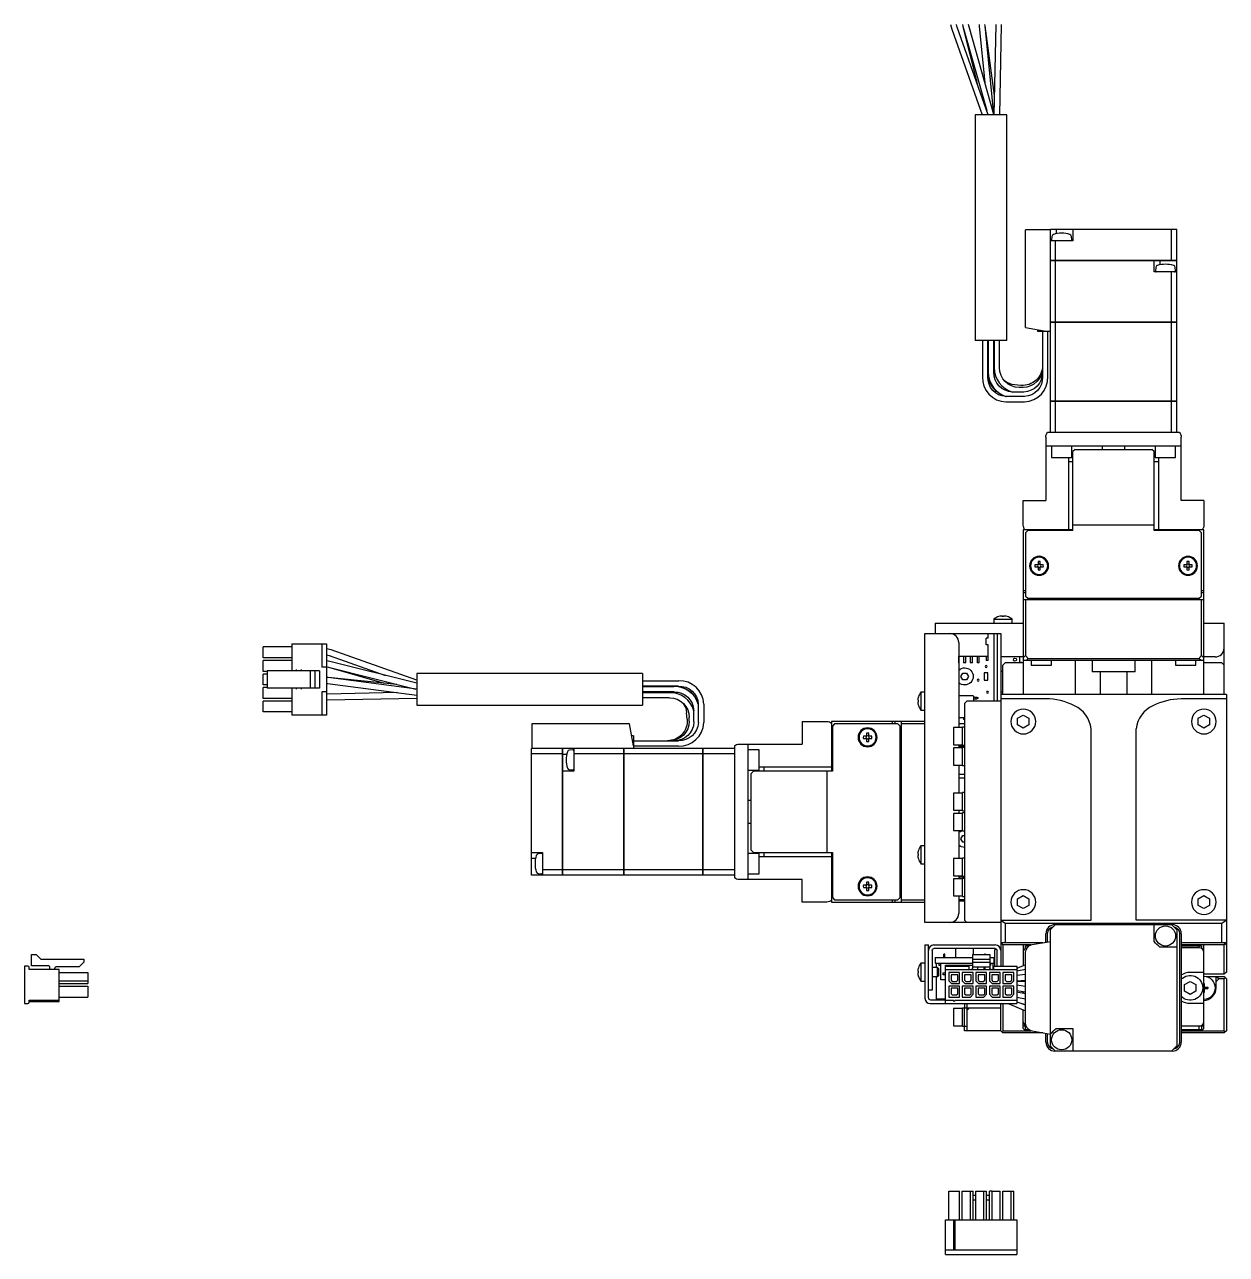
# Model space of a CAD drawing. Extents: x 0 to 1121, y -8 to 892.
# Drawn here: x 273.4 to 539.7, y 283.4 to 555.8 of the extents above; entities that cross this region are included whole.
import ezdxf

# ---------------------------------------------------------------- set-up
doc = ezdxf.new("R2010")
doc.units = 0
doc.header["$LTSCALE"] = 0.5
doc.layers.add('MSM_CONTINUOUS', color=7, linetype='CONTINUOUS')

msp = doc.modelspace()

# ---------------------------------------------------------------- linework, layer by layer
at = {"layer": 'MSM_CONTINUOUS'}
for p, q in [((478.55, 555.85), (478.81, 554.82)), ((480.03, 555.25), (479.87, 555.85)), ((480.03, 555.24), (479.87, 555.85)), ((481.21, 555.85), (481.35, 555.09)), ((481.22, 555.85), (481.4, 555)), ((482.65, 555.35), (482.54, 555.85)), ((484.89, 555.85), (484.92, 555.44)), ((486.21, 555.57), (486.19, 555.85)), ((488.58, 555.85), (488.58, 555.77)), ((488.58, 555.85), (488.58, 555.7)), ((489.88, 555.74), (489.88, 555.85)), ((478.81, 554.82), (485.54, 535.85)), ((486.92, 535.85), (480.03, 555.25)), ((481.35, 555.09), (484.46, 542.78)), ((481.4, 555), (486.59, 536.79)), ((488.18, 535.93), (482.65, 555.35)), ((484.92, 555.44), (486.16, 543.03)), ((488.17, 535.97), (486.21, 555.57)), ((488.27, 540.15), (486.22, 555.61)), ((488.58, 555.77), (488.18, 535.85)), ((489.48, 535.85), (489.88, 555.74)), ((491.03, 535.85), (484.03, 535.85)), ((484.03, 535.85), (484.03, 485.85)), ((491.03, 485.85), (491.03, 535.85)), ((495.18, 488.71), (495.18, 510.35)), ((500.68, 510.35), (495.18, 510.35)), ((500.68, 472.45), (500.68, 510.45)), ((528.68, 510.45), (500.68, 510.45)), ((501.93, 510.45), (501.93, 509.51)), ((505.68, 510.45), (505.68, 507.95)), ((527.53, 503.56), (527.53, 510.45)), ((528.68, 503.56), (528.68, 510.45)), ((505.68, 507.95), (500.68, 507.95)), ((501.02, 508.92), (500.95, 508.16)), ((501.84, 503.56), (501.84, 507.95)), ((505.41, 508.16), (505.34, 508.92)), ((500.68, 503.56), (528.68, 503.56)), ((528.68, 503.55), (500.68, 503.55)), ((500.69, 503.55), (500.69, 503.56)), ((501.84, 503.55), (501.84, 503.56)), ((501.84, 489.95), (501.84, 503.55)), ((523.68, 501.05), (523.68, 503.55)), ((524.02, 502.03), (523.95, 501.27)), ((524.93, 503.55), (524.93, 502.62)), ((527.52, 503.55), (527.52, 503.56)), ((528.41, 501.27), (528.34, 502.03)), ((528.67, 503.55), (528.67, 503.56)), ((528.68, 489.95), (528.68, 503.55)), ((528.68, 501.05), (523.68, 501.05)), ((527.53, 489.95), (527.53, 501.05)), ((495.18, 488.71), (500.08, 487.85)), ((497.88, 487.85), (497.88, 488.24)), ((500.68, 487.85), (497.88, 487.85)), ((498.93, 487.85), (498.93, 477.85)), ((500.13, 477.85), (500.13, 487.85)), ((500.68, 489.95), (528.68, 489.95)), ((528.68, 489.94), (500.68, 489.94)), ((500.69, 489.95), (500.69, 489.94)), ((501.84, 489.95), (501.84, 489.94)), ((501.84, 472.45), (501.84, 489.94)), ((527.52, 489.95), (527.52, 489.94)), ((527.53, 472.45), (527.53, 489.94)), ((528.67, 489.95), (528.67, 489.94)), ((528.68, 472.45), (528.68, 489.94)), ((491.03, 485.85), (484.03, 485.85)), ((485.63, 485.85), (485.63, 477.85)), ((486.83, 477.85), (486.83, 485.85)), ((486.93, 485.85), (486.93, 478.85)), ((488.13, 478.85), (488.13, 485.85)), ((488.23, 485.85), (488.23, 478.85)), ((489.43, 479.85), (489.43, 485.85)), ((498.93, 480.33), (498.93, 480.09)), ((488.28, 478.14), (488.13, 479.35)), ((488.23, 478.85), (488.29, 478.14)), ((488.29, 478.11), (488.28, 478.14)), ((488.29, 478.14), (488.29, 478.11)), ((494.77, 474.45), (492.29, 474.45)), ((494.16, 475.92), (492.78, 476.04)), ((494.62, 475.45), (493.74, 475.45)), ((494.93, 473.45), (490.83, 473.45)), ((490.83, 472.25), (494.93, 472.25)), ((490.84, 473.46), (490.87, 473.45)), ((500.68, 472.45), (528.68, 472.45)), ((500.68, 465.45), (500.68, 472.44)), ((528.68, 472.44), (500.68, 472.44)), ((500.69, 472.45), (500.69, 472.44)), ((501.84, 472.45), (501.84, 472.44)), ((501.84, 465.45), (501.84, 472.44)), ((527.52, 472.45), (527.52, 472.44)), ((527.53, 465.45), (527.53, 472.44)), ((528.67, 472.45), (528.67, 472.44)), ((528.68, 465.45), (528.68, 472.44)), ((499.68, 464.45), (499.68, 450.45)), ((529.3, 465.45), (500.06, 465.45)), ((529.68, 450.45), (529.68, 464.45)), ((529.68, 462.45), (499.68, 462.45)), ((500.93, 462.45), (500.93, 459.95)), ((505.43, 459.95), (505.43, 462.45)), ((506.18, 461.75), (505.68, 461.25)), ((505.68, 443.75), (505.68, 461.25)), ((506.18, 461.75), (523.18, 461.75)), ((512.18, 462.45), (512.18, 461.75)), ((517.18, 461.75), (517.18, 462.45)), ((523.68, 461.25), (523.18, 461.75)), ((523.68, 443.75), (523.68, 461.25)), ((523.93, 462.45), (523.93, 459.95)), ((528.43, 459.95), (528.43, 462.45)), ((500.93, 459.95), (505.43, 459.95)), ((504.68, 459.95), (504.68, 443.75)), ((505.68, 458.95), (504.68, 458.95)), ((524.68, 458.95), (523.68, 458.95)), ((523.93, 459.95), (528.43, 459.95)), ((524.68, 443.75), (524.68, 459.95)), ((494.68, 450.45), (499.68, 450.45)), ((494.68, 444.95), (494.68, 450.45)), ((534.68, 450.45), (529.68, 450.45)), ((534.68, 450.45), (534.68, 444.95)), ((523.68, 444.95), (505.68, 444.95)), ((505.68, 443.95), (494.68, 443.95)), ((494.68, 443.95), (494.68, 407.45)), ((495.68, 443.75), (495.18, 443.25)), ((495.18, 443.25), (495.18, 429.25)), ((505.68, 443.75), (495.68, 443.75)), ((534.68, 443.95), (523.68, 443.95)), ((533.68, 443.75), (523.68, 443.75)), ((534.18, 443.25), (533.68, 443.75)), ((534.18, 429.25), (534.18, 443.25)), ((534.68, 407.45), (534.68, 443.95)), ((497.94, 436.19), (497.26, 436.19)), ((497.94, 436.87), (497.94, 436.19)), ((498.42, 436.19), (498.42, 436.87)), ((499.1, 436.19), (498.42, 436.19)), ((530.94, 436.19), (530.26, 436.19)), ((530.94, 436.87), (530.94, 436.19)), ((531.42, 436.19), (531.42, 436.87)), ((532.1, 436.19), (531.42, 436.19)), ((497.26, 435.71), (497.94, 435.71)), ((497.94, 435.71), (497.94, 435.03)), ((498.42, 435.03), (498.42, 435.71)), ((498.42, 435.71), (499.1, 435.71)), ((530.26, 435.71), (530.94, 435.71)), ((530.94, 435.71), (530.94, 435.03)), ((531.42, 435.03), (531.42, 435.71)), ((531.42, 435.71), (532.1, 435.71)), ((494.68, 430.45), (495.18, 430.45)), ((495.18, 429.95), (494.68, 429.95)), ((494.68, 428.45), (534.68, 428.45)), ((495.18, 429.25), (495.68, 428.75)), ((495.18, 428.45), (495.18, 416.06)), ((495.68, 428.75), (533.68, 428.75)), ((504.68, 428.75), (504.68, 428.45)), ((506.43, 428.45), (506.43, 428.75)), ((509.68, 428.75), (509.68, 428.65)), ((509.68, 428.65), (519.68, 428.65)), ((509.68, 428.65), (509.88, 428.45)), ((519.48, 428.45), (519.68, 428.65)), ((519.68, 428.65), (519.68, 428.75)), ((522.93, 428.75), (522.93, 428.45)), ((524.68, 428.45), (524.68, 428.75)), ((533.68, 428.75), (534.18, 429.25)), ((534.18, 430.45), (534.68, 430.45)), ((534.68, 429.95), (534.18, 429.95)), ((534.18, 416.06), (534.18, 428.45)), ((475.18, 423.25), (475.18, 420.95)), ((475.18, 423.25), (494.68, 423.25)), ((488.18, 424.15), (492.18, 424.15)), ((488.18, 424.15), (488.18, 423.25)), ((489.29, 424.72), (489.29, 424.72)), ((490, 424.72), (490, 424.84)), ((490.36, 424.72), (490, 424.72)), ((490.36, 424.84), (490.36, 424.72)), ((491.07, 424.72), (491.07, 424.72)), ((492.18, 423.25), (492.18, 424.15)), ((534.68, 423.25), (539.18, 423.25)), ((539.18, 407.45), (539.18, 423.25)), ((472.88, 356.95), (472.88, 420.95)), ((472.88, 420.95), (489.68, 420.95)), ((486.93, 419.95), (486.43, 419.95)), ((486.43, 418.45), (486.43, 419.95)), ((486.93, 419.95), (486.93, 420.95)), ((488.18, 420.95), (488.18, 405.95)), ((488.88, 420.95), (488.88, 405.95)), ((489.68, 420.95), (489.68, 347.26)), ((326.28, 415.57), (326.28, 417.97)), ((332.63, 417.97), (326.28, 417.97)), ((332.63, 418.7), (332.63, 412.7)), ((332.63, 418.7), (340.28, 418.7)), ((339.26, 418.7), (339.26, 413.5)), ((340.28, 418.7), (340.28, 402.85)), ((341.31, 417.32), (340.28, 417.58)), ((341.32, 417.32), (340.28, 417.58)), ((360.28, 410.59), (341.31, 417.32)), ((480.38, 418.95), (480.38, 400.1)), ((486.93, 418.45), (486.43, 418.45)), ((486.93, 414.95), (486.93, 418.45)), ((332.63, 415.57), (326.28, 415.57)), ((326.28, 412.57), (326.28, 414.97)), ((332.63, 414.97), (326.28, 414.97)), ((340.28, 416.26), (340.88, 416.09)), ((341.04, 414.78), (340.28, 414.91)), ((340.88, 416.1), (353.35, 411.67)), ((360.28, 409.92), (341.04, 414.78)), ((480.38, 415.95), (486.93, 415.95)), ((480.43, 414.45), (480.38, 414.45)), ((480.43, 414.45), (480.43, 415.95)), ((481.43, 415.95), (481.43, 414.45)), ((481.93, 414.45), (481.43, 414.45)), ((481.93, 414.45), (481.93, 415.95)), ((482.93, 415.95), (482.93, 414.45)), ((483.43, 414.45), (482.93, 414.45)), ((483.43, 414.45), (483.43, 415.95)), ((484.43, 415.95), (484.43, 414.45)), ((484.93, 414.45), (484.43, 414.45)), ((484.93, 414.45), (484.93, 415.95)), ((486.43, 415.95), (486.43, 414.95)), ((486.93, 414.95), (486.43, 414.95)), ((494.68, 415.75), (489.68, 415.75)), ((490.68, 414.45), (490.18, 413.95)), ((494.68, 414.45), (490.68, 414.45)), ((493.83, 415.75), (493.83, 414.45)), ((494.68, 415.56), (495.18, 416.06)), ((534.68, 414.95), (494.68, 414.95)), ((495.18, 416.06), (495.79, 415.45)), ((495.79, 415.45), (495.29, 414.95)), ((495.79, 415.45), (533.57, 415.45)), ((496.43, 414.95), (496.43, 413.95)), ((500.93, 413.95), (500.93, 414.95)), ((506.2, 414.95), (506.2, 407.45)), ((509.93, 414.95), (509.93, 412.45)), ((519.43, 412.45), (519.43, 414.95)), ((523.17, 407.45), (523.17, 414.95)), ((528.43, 414.95), (528.43, 413.95)), ((532.93, 413.95), (532.93, 414.95)), ((533.57, 415.45), (534.18, 416.06)), ((534.07, 414.95), (533.57, 415.45)), ((534.18, 416.06), (534.68, 415.56)), ((537.18, 415.75), (534.68, 415.75)), ((538.68, 414.45), (534.68, 414.45)), ((539.18, 413.95), (538.68, 414.45)), ((327.17, 412.57), (326.28, 412.57)), ((326.28, 409.57), (326.28, 411.97)), ((327.17, 411.97), (326.28, 411.97)), ((327.17, 412.7), (327.17, 408.84)), ((338.73, 412.7), (327.17, 412.7)), ((333.58, 412.95), (333.58, 412.7)), ((334.73, 412.7), (334.73, 412.95)), ((336.71, 412.7), (336.71, 408.84)), ((337.73, 412.7), (337.73, 408.84)), ((338.73, 412.7), (338.73, 408.84)), ((340.28, 413.5), (339.26, 413.5)), ((340.28, 413.6), (340.72, 413.52)), ((340.28, 413.59), (340.77, 413.48)), ((340.72, 413.52), (360.06, 408.63)), ((340.77, 413.48), (353.1, 409.97)), ((360.28, 412.1), (360.28, 405.1)), ((410.28, 412.1), (360.28, 412.1)), ((410.28, 412.1), (410.28, 405.1)), ((480.81, 411.45), (481.25, 412.2)), ((481.25, 410.7), (480.81, 411.45)), ((481.25, 412.2), (482.11, 412.2)), ((482.11, 412.2), (482.55, 411.45)), ((482.55, 411.45), (482.11, 410.7)), ((486.84, 412.22), (486.04, 412.22)), ((486.04, 412.22), (486.04, 410.62)), ((486.84, 410.62), (486.84, 412.22)), ((490.18, 412.5), (489.68, 412.5)), ((489.69, 412.06), (489.68, 412.06)), ((489.69, 411.76), (489.68, 411.76)), ((489.69, 412.5), (489.69, 411.76)), ((490.18, 407.45), (490.18, 413.95)), ((496.43, 413.95), (500.93, 413.95)), ((519.43, 412.45), (509.93, 412.45)), ((511.68, 412.45), (511.68, 407.45)), ((517.68, 407.45), (517.68, 412.45)), ((528.43, 413.95), (532.93, 413.95)), ((327.17, 409.57), (326.28, 409.57)), ((327.17, 408.97), (326.28, 408.97)), ((326.28, 406.57), (326.28, 408.97)), ((338.73, 408.84), (327.17, 408.84)), ((332.63, 408.84), (332.63, 402.85)), ((333.58, 408.84), (333.58, 408.59)), ((334.73, 408.59), (334.73, 408.84)), ((340.69, 411.21), (340.28, 411.24)), ((340.69, 411.2), (340.28, 411.24)), ((340.28, 409.94), (340.52, 409.91)), ((340.52, 409.91), (360.28, 407.29)), ((355.86, 409.69), (340.69, 411.21)), ((360.28, 408.6), (340.69, 411.2)), ((410.28, 410.5), (418.28, 410.5)), ((418.28, 409.3), (410.28, 409.3)), ((410.28, 409.2), (417.28, 409.2)), ((482.11, 410.7), (481.25, 410.7)), ((486.04, 410.62), (486.84, 410.62)), ((332.63, 406.57), (326.28, 406.57)), ((326.28, 403.57), (326.28, 405.97)), ((332.63, 405.97), (326.28, 405.97)), ((340.28, 408.04), (339.26, 408.04)), ((339.26, 408.04), (339.26, 402.85)), ((340.43, 407.55), (340.28, 407.55)), ((340.28, 406.25), (340.39, 406.25)), ((340.28, 406.25), (340.46, 406.25)), ((340.39, 406.25), (360.28, 406.65)), ((355.98, 407.86), (340.43, 407.55)), ((417.28, 408), (410.28, 408)), ((410.28, 407.9), (417.28, 407.9)), ((416.28, 406.7), (410.28, 406.7)), ((417.99, 407.85), (416.78, 408)), ((417.28, 407.9), (417.99, 407.84)), ((418.02, 407.84), (417.99, 407.85)), ((417.99, 407.84), (418.02, 407.84)), ((471.29, 406.15), (471.42, 406.15)), ((471.42, 406.9), (471.42, 406.88)), ((471.42, 406.15), (471.42, 405.75)), ((471.98, 407.95), (471.98, 403.95)), ((472.88, 407.95), (471.98, 407.95)), ((480.38, 407.2), (483.53, 407.2)), ((482.18, 405.95), (481.68, 405.45)), ((489.68, 405.95), (482.18, 405.95)), ((483.63, 407.1), (483.63, 405.95)), ((483.63, 406.87), (484.36, 406.87)), ((484.36, 406.44), (483.63, 406.44)), ((484.07, 406.87), (484.07, 406.44)), ((484.36, 406.87), (484.43, 406.76)), ((484.43, 406.56), (484.36, 406.44)), ((484.43, 406.76), (484.68, 406.76)), ((484.68, 406.56), (484.43, 406.56)), ((484.68, 406.56), (484.68, 406.76)), ((490.18, 407.95), (489.68, 407.95)), ((539.68, 407.45), (489.68, 407.45)), ((499.68, 406.45), (489.68, 406.45)), ((539.68, 406.45), (529.68, 406.45)), ((539.68, 407.45), (539.68, 345.95)), ((332.63, 403.57), (326.28, 403.57)), ((360.28, 405.1), (410.28, 405.1)), ((420.21, 401.96), (420.08, 403.35)), ((421.68, 401.36), (421.68, 403.84)), ((422.67, 405.29), (422.68, 405.26)), ((422.68, 401.2), (422.68, 405.3)), ((423.88, 405.3), (423.88, 401.2)), ((471.42, 405.75), (471.29, 405.75)), ((471.42, 405.02), (471.42, 405)), ((471.98, 403.95), (472.88, 403.95)), ((481.68, 405.45), (481.68, 357.45)), ((340.28, 402.85), (332.63, 402.85)), ((385.78, 400.95), (385.78, 395.45)), ((407.42, 400.95), (385.78, 400.95)), ((408.28, 396.05), (407.42, 400.95)), ((420.68, 401.51), (420.68, 402.39)), ((445.68, 401.45), (451.18, 401.45)), ((445.68, 401.45), (445.68, 396.45)), ((452.18, 401.45), (452.18, 390.45)), ((472.88, 401.45), (452.18, 401.45)), ((452.88, 400.95), (452.38, 400.45)), ((466.88, 400.95), (452.88, 400.95)), ((465.68, 400.95), (465.68, 401.45)), ((466.18, 401.45), (466.18, 400.95)), ((467.38, 400.45), (466.88, 400.95)), ((467.68, 361.45), (467.68, 401.45)), ((472.88, 400.95), (467.68, 400.95)), ((481.68, 402.3), (480.38, 402.3)), ((481.68, 400.95), (480.38, 400.95)), ((493.43, 402.17), (494.68, 402.89)), ((493.43, 400.73), (493.43, 402.17)), ((494.68, 400), (493.43, 400.73)), ((494.68, 402.89), (495.93, 402.17)), ((495.93, 400.73), (494.68, 400)), ((495.93, 402.17), (495.93, 400.73)), ((533.43, 402.17), (534.68, 402.89)), ((533.43, 400.73), (533.43, 402.17)), ((534.68, 400), (533.43, 400.73)), ((534.68, 402.89), (535.93, 402.17)), ((535.93, 400.73), (534.68, 400)), ((535.93, 402.17), (535.93, 400.73)), ((408.28, 398.25), (407.89, 398.25)), ((408.28, 398.25), (408.28, 395.45)), ((452.38, 400.45), (452.38, 390.45)), ((459.94, 398.19), (459.26, 398.19)), ((459.94, 398.87), (459.94, 398.19)), ((460.42, 398.19), (460.42, 398.87)), ((461.1, 398.19), (460.42, 398.19)), ((467.38, 362.45), (467.38, 400.45)), ((479.18, 400.1), (479.18, 396.3)), ((481.18, 400.1), (479.18, 400.1)), ((481.18, 396.2), (481.18, 400.2)), ((481.68, 400.2), (481.18, 400.2)), ((509.68, 357.45), (509.68, 399.84)), ((519.68, 357.45), (519.68, 399.84)), ((423.68, 395.45), (385.68, 395.45)), ((385.68, 367.45), (385.68, 395.45)), ((392.57, 367.45), (392.57, 395.45)), ((392.58, 395.44), (392.57, 395.44)), ((392.58, 395.45), (392.58, 367.45)), ((394.86, 395.18), (394.1, 395.11)), ((395.08, 395.45), (395.08, 390.45)), ((406.18, 367.45), (406.18, 395.45)), ((406.18, 395.44), (406.19, 395.44)), ((406.19, 395.45), (406.19, 367.45)), ((408.28, 397.2), (418.28, 397.2)), ((418.28, 396), (408.28, 396)), ((415.8, 397.2), (416.04, 397.2)), ((423.68, 367.45), (423.68, 395.45)), ((423.68, 395.44), (423.69, 395.44)), ((430.68, 395.45), (423.69, 395.45)), ((423.69, 395.45), (423.69, 367.45)), ((430.68, 396.07), (430.68, 366.83)), ((431.68, 396.45), (445.68, 396.45)), ((433.68, 396.45), (433.68, 366.45)), ((436.18, 395.2), (433.68, 395.2)), ((436.18, 390.7), (436.18, 395.2)), ((459.26, 397.71), (459.94, 397.71)), ((459.94, 397.71), (459.94, 397.03)), ((460.42, 397.71), (461.1, 397.71)), ((460.42, 397.03), (460.42, 397.71)), ((479.18, 396.3), (481.18, 396.3)), ((479.18, 395.6), (479.18, 391.8)), ((481.18, 395.6), (479.18, 395.6)), ((480.38, 396.3), (480.38, 395.6)), ((481.68, 395.95), (480.38, 395.95)), ((481.18, 396.2), (481.68, 396.2)), ((481.18, 391.7), (481.18, 395.7)), ((481.68, 395.7), (481.18, 395.7)), ((392.57, 394.29), (385.68, 394.29)), ((392.58, 394.3), (392.57, 394.3)), ((392.58, 394.2), (393.51, 394.2)), ((406.18, 394.29), (395.08, 394.29)), ((406.18, 394.3), (406.19, 394.3)), ((423.68, 394.29), (406.19, 394.29)), ((423.68, 394.3), (423.69, 394.3)), ((430.68, 394.29), (423.69, 394.29)), ((395.08, 390.45), (392.58, 390.45)), ((394.1, 390.78), (394.86, 390.72)), ((433.68, 390.7), (436.18, 390.7)), ((434.88, 390.45), (434.38, 389.95)), ((434.38, 372.95), (434.38, 389.95)), ((452.38, 390.45), (434.88, 390.45)), ((436.18, 391.45), (452.38, 391.45)), ((437.18, 391.45), (437.18, 390.45)), ((451.18, 390.45), (451.18, 372.45)), ((467.68, 391.45), (467.38, 391.45)), ((467.38, 389.7), (467.68, 389.7)), ((479.18, 391.8), (481.18, 391.8)), ((480.38, 391.8), (480.38, 385.6)), ((480.38, 389.82), (481.68, 389.82)), ((481.18, 391.7), (481.68, 391.7)), ((481.68, 388.89), (480.38, 388.89)), ((467.48, 386.45), (467.38, 386.45)), ((467.48, 376.45), (467.48, 386.45)), ((467.68, 386.25), (467.48, 386.45)), ((479.18, 385.6), (479.18, 381.8)), ((481.18, 385.6), (479.18, 385.6)), ((480.38, 385.69), (481.18, 385.69)), ((481.18, 381.7), (481.18, 385.7)), ((481.68, 385.7), (481.18, 385.7)), ((434.38, 383.95), (433.68, 383.95)), ((479.18, 381.8), (481.18, 381.8)), ((480.38, 381.8), (480.38, 381.1)), ((481.18, 381.7), (481.68, 381.7)), ((433.68, 378.95), (434.38, 378.95)), ((479.18, 381.1), (479.18, 377.3)), ((481.18, 381.1), (479.18, 381.1)), ((481.18, 377.2), (481.18, 381.2)), ((481.68, 381.2), (481.18, 381.2)), ((467.38, 376.45), (467.48, 376.45)), ((467.48, 376.45), (467.68, 376.65)), ((479.18, 377.3), (481.18, 377.3)), ((480.38, 377.3), (480.38, 371.1)), ((480.81, 375.45), (481.25, 376.2)), ((481.18, 377.2), (481.68, 377.2)), ((481.25, 376.2), (481.68, 376.2)), ((471.98, 373.95), (471.98, 369.95)), ((472.88, 373.95), (471.98, 373.95)), ((481.25, 374.7), (480.81, 375.45)), ((481.68, 374.7), (481.25, 374.7)), ((385.68, 372.45), (388.18, 372.45)), ((385.68, 371.2), (386.62, 371.2)), ((387.97, 372.18), (387.21, 372.11)), ((388.18, 372.45), (388.18, 367.45)), ((436.18, 372.2), (433.68, 372.2)), ((434.38, 372.95), (434.88, 372.45)), ((434.88, 372.45), (452.38, 372.45)), ((436.18, 367.7), (436.18, 372.2)), ((452.38, 371.45), (436.18, 371.45)), ((437.18, 372.45), (437.18, 371.45)), ((452.18, 372.45), (452.18, 361.45)), ((452.38, 372.45), (452.38, 362.45)), ((467.68, 373.2), (467.38, 373.2)), ((467.38, 371.45), (467.68, 371.45)), ((471.29, 372.15), (471.42, 372.15)), ((471.42, 371.75), (471.29, 371.75)), ((471.42, 372.9), (471.42, 372.88)), ((471.42, 372.15), (471.42, 371.75)), ((471.42, 371.02), (471.42, 371)), ((479.18, 371.1), (479.18, 367.3)), ((481.18, 371.1), (479.18, 371.1)), ((481.18, 371.11), (480.38, 371.11)), ((481.18, 367.2), (481.18, 371.2)), ((481.68, 371.2), (481.18, 371.2)), ((392.57, 368.6), (388.18, 368.6)), ((392.58, 368.61), (392.57, 368.61)), ((406.18, 368.6), (392.58, 368.6)), ((406.18, 368.61), (406.19, 368.61)), ((423.68, 368.6), (406.19, 368.6)), ((423.68, 368.61), (423.69, 368.61)), ((430.68, 368.6), (423.69, 368.6)), ((471.98, 369.95), (472.88, 369.95)), ((392.57, 367.45), (385.68, 367.45)), ((387.21, 367.78), (387.97, 367.72)), ((392.58, 367.46), (392.57, 367.46)), ((406.18, 367.45), (392.58, 367.45)), ((406.18, 367.46), (406.19, 367.46)), ((423.68, 367.45), (406.19, 367.45)), ((423.68, 367.46), (423.69, 367.46)), ((430.68, 367.45), (423.69, 367.45)), ((445.68, 366.45), (431.68, 366.45)), ((433.68, 367.7), (436.18, 367.7)), ((445.68, 361.45), (445.68, 366.45)), ((459.94, 365.19), (459.26, 365.19)), ((459.94, 365.87), (459.94, 365.19)), ((460.42, 365.19), (460.42, 365.87)), ((461.1, 365.19), (460.42, 365.19)), ((479.18, 367.3), (481.18, 367.3)), ((479.18, 366.6), (479.18, 362.8)), ((481.18, 366.6), (479.18, 366.6)), ((480.38, 367.3), (480.38, 366.6)), ((481.68, 366.95), (480.38, 366.95)), ((481.18, 367.2), (481.68, 367.2)), ((481.18, 362.7), (481.18, 366.7)), ((481.68, 366.7), (481.18, 366.7)), ((452.38, 362.45), (452.88, 361.95)), ((459.26, 364.71), (459.94, 364.71)), ((459.94, 364.71), (459.94, 364.03)), ((460.42, 364.03), (460.42, 364.71)), ((460.42, 364.71), (461.1, 364.71)), ((466.88, 361.95), (467.38, 362.45)), ((479.18, 362.8), (481.18, 362.8)), ((480.38, 362.8), (480.38, 358.95)), ((481.18, 362.7), (481.68, 362.7)), ((493.43, 362.17), (494.68, 362.89)), ((494.68, 362.89), (495.93, 362.17)), ((533.43, 362.17), (534.68, 362.89)), ((534.68, 362.89), (535.93, 362.17)), ((451.18, 361.45), (445.68, 361.45)), ((452.18, 361.45), (472.88, 361.45)), ((452.88, 361.95), (466.88, 361.95)), ((465.68, 361.45), (465.68, 361.95)), ((466.18, 361.95), (466.18, 361.45)), ((467.68, 361.95), (472.88, 361.95)), ((481.68, 361.95), (480.38, 361.95)), ((481.68, 361.65), (480.38, 361.65)), ((493.43, 360.73), (493.43, 362.17)), ((494.68, 360), (493.43, 360.73)), ((495.93, 360.73), (494.68, 360)), ((495.93, 362.17), (495.93, 360.73)), ((533.43, 360.73), (533.43, 362.17)), ((534.68, 360), (533.43, 360.73)), ((535.93, 360.73), (534.68, 360)), ((535.93, 362.17), (535.93, 360.73)), ((489.68, 356.95), (472.88, 356.95)), ((481.68, 357.45), (482.18, 356.95)), ((489.68, 357.45), (509.68, 357.45)), ((489.72, 357.45), (490.68, 356.81)), ((539.68, 357.45), (519.68, 357.45)), ((538.68, 356.81), (539.64, 357.45)), ((490.68, 356.81), (490.68, 352.45)), ((490.68, 356.81), (538.68, 356.81)), ((499.68, 352.57), (499.68, 354.45)), ((500.06, 352.64), (500.06, 354.45)), ((500.68, 329.6), (500.68, 355.29)), ((501.68, 356.45), (527.68, 356.45)), ((523.68, 352.7), (523.68, 356.45)), ((528.68, 355.29), (528.68, 329.6)), ((529.3, 354.45), (529.3, 330.45)), ((529.68, 354.45), (529.68, 330.45)), ((538.68, 352.45), (538.68, 356.81)), ((472.88, 351.95), (472.88, 340.15)), ((472.88, 351.95), (473.68, 351.95)), ((473.68, 340.25), (473.68, 351.95)), ((474.88, 351.95), (488.48, 351.95)), ((489.68, 351.95), (490.18, 352.45)), ((498.98, 352.45), (489.68, 352.45)), ((490.18, 351.95), (489.93, 352.2)), ((490.18, 351.95), (490.18, 347.26)), ((496.33, 351.95), (490.18, 351.95)), ((494.68, 351.95), (494.68, 347.34)), ((495.18, 351.21), (495.18, 351.75)), ((495.18, 351.75), (495.96, 351.75)), ((495.68, 351.75), (495.68, 351.51)), ((496.67, 352.04), (500.68, 352.75)), ((539.68, 352.45), (529.68, 352.45)), ((539.18, 351.95), (529.68, 351.95)), ((529.68, 351.75), (534.18, 351.75)), ((533.68, 351.35), (533.68, 351.75)), ((534.18, 351.75), (534.18, 351.21)), ((534.68, 333.45), (534.68, 351.95)), ((539.18, 352.45), (539.68, 351.95)), ((539.43, 352.2), (539.18, 351.95)), ((539.18, 345.45), (539.18, 351.95)), ((274.95, 347.3), (274.95, 349.83)), ((274.95, 349.83), (275.95, 349.83)), ((275.95, 349.83), (276.97, 348.81)), ((276.97, 348.81), (286.51, 348.81)), ((286.51, 348.81), (286.51, 348.11)), ((474.48, 350.75), (474.48, 341.95)), ((488.48, 351.15), (474.88, 351.15)), ((475.18, 349.15), (483.43, 349.15)), ((475.18, 349.15), (475.18, 347.95)), ((477.06, 349.15), (477.06, 349.95)), ((477.31, 349.95), (477.06, 349.95)), ((477.31, 349.15), (477.31, 349.95)), ((479.68, 351.15), (479.68, 349.15)), ((483.43, 349.83), (483.43, 346.8)), ((483.43, 349.83), (487.29, 349.83)), ((483.43, 348.81), (487.29, 348.81)), ((483.68, 349.83), (483.68, 351.15)), ((486.06, 349.83), (486.06, 349.95)), ((486.31, 349.95), (486.06, 349.95)), ((486.31, 349.83), (486.31, 349.95)), ((487.29, 349.83), (487.29, 346.8)), ((487.29, 349.15), (488.18, 349.15)), ((488.18, 349.15), (488.18, 347.95)), ((488.38, 347.26), (488.38, 350.95)), ((488.83, 350.95), (488.38, 350.95)), ((488.88, 347.26), (488.88, 350.75)), ((494.88, 350.95), (494.68, 350.95)), ((495.18, 334.63), (495.18, 350.27)), ((528.68, 351.45), (524.93, 351.45)), ((533.68, 351.35), (529.68, 351.35)), ((534.68, 350.95), (534.48, 350.95)), ((274.12, 347.26), (273.4, 347.26)), ((273.4, 347.26), (273.4, 338.98)), ((274.42, 346.55), (274.42, 346.96)), ((281.05, 346.55), (274.42, 346.55)), ((278.8, 347.3), (274.95, 347.3)), ((278.95, 347.15), (278.95, 346.55)), ((280.1, 346.55), (280.1, 346.83)), ((285.51, 347.11), (280.38, 347.11)), ((281.05, 339.44), (281.05, 346.55)), ((286.51, 348.11), (285.51, 347.11)), ((471.29, 346.15), (471.42, 346.15)), ((471.42, 346.9), (471.42, 346.88)), ((471.42, 346.15), (471.42, 345.75)), ((471.98, 347.95), (471.98, 343.95)), ((472.88, 347.95), (471.98, 347.95)), ((475.68, 346.95), (474.48, 346.95)), ((475.18, 347.95), (483.43, 347.95)), ((475.43, 346.95), (475.43, 347.95)), ((475.68, 344.95), (475.68, 346.95)), ((475.88, 346.75), (475.68, 346.95)), ((475.88, 346.75), (475.88, 345.15)), ((475.98, 347.95), (475.98, 347.4)), ((476.43, 347.4), (475.98, 347.4)), ((476.43, 344.25), (476.43, 347.95)), ((477.43, 338.98), (477.43, 347.45)), ((477.43, 347.45), (483.43, 347.45)), ((477.43, 347.26), (482.63, 347.26)), ((477.43, 346.55), (493.28, 346.55)), ((482.63, 347.26), (482.63, 346.55)), ((483.43, 348.11), (487.29, 348.11)), ((483.43, 347.11), (487.29, 347.11)), ((484.54, 347.11), (484.54, 346.55)), ((485.93, 347.11), (485.93, 346.55)), ((486.19, 347.11), (486.19, 346.55)), ((487.29, 347.95), (488.18, 347.95)), ((487.39, 347.4), (487.29, 347.4)), ((487.39, 347.95), (487.39, 347.4)), ((487.93, 347.95), (487.93, 346.55)), ((488.09, 347.26), (488.09, 346.55)), ((488.09, 347.26), (493.28, 347.26)), ((495.18, 347.55), (493.28, 346.74)), ((493.28, 347.26), (493.28, 338.98)), ((493.28, 346.2), (495.18, 346.61)), ((281.05, 345.82), (287.4, 345.82)), ((281.05, 344.02), (287.4, 344.02)), ((281.05, 343.42), (287.4, 343.42)), ((287.4, 345.82), (287.4, 343.42)), ((471.42, 345.75), (471.29, 345.75)), ((471.42, 345.02), (471.42, 345)), ((471.98, 343.95), (472.88, 343.95)), ((474.48, 344.95), (475.68, 344.95)), ((475.43, 339.95), (475.43, 344.95)), ((475.68, 344.95), (475.88, 345.15)), ((477.43, 344.25), (476.43, 344.25)), ((476.93, 345.3), (476.93, 345.8)), ((476.93, 345.8), (477.43, 345.8)), ((477.43, 345.3), (476.93, 345.3)), ((478.16, 345.82), (478.16, 344.02)), ((480.56, 345.82), (478.16, 345.82)), ((478.16, 344.02), (478.76, 343.42)), ((478.68, 345.37), (478.68, 344.12)), ((480.15, 345.37), (478.68, 345.37)), ((478.68, 344.12), (478.93, 343.87)), ((478.76, 343.42), (480.56, 343.42)), ((478.93, 343.87), (479.9, 343.87)), ((479.9, 343.87), (480.15, 344.12)), ((480.15, 344.12), (480.15, 345.37)), ((480.56, 343.42), (480.56, 345.82)), ((481.16, 345.82), (481.16, 344.02)), ((483.56, 345.82), (481.16, 345.82)), ((481.16, 344.02), (481.76, 343.42)), ((481.68, 345.37), (481.68, 344.12)), ((483.15, 345.37), (481.68, 345.37)), ((481.68, 344.12), (481.93, 343.87)), ((481.76, 343.42), (483.56, 343.42)), ((481.93, 343.87), (482.9, 343.87)), ((482.9, 343.87), (483.15, 344.12)), ((483.15, 344.12), (483.15, 345.37)), ((483.56, 343.42), (483.56, 345.82)), ((484.16, 345.82), (484.16, 344.02)), ((486.56, 345.82), (484.16, 345.82)), ((484.16, 344.02), (484.76, 343.42)), ((484.68, 345.37), (484.68, 344.12)), ((486.15, 345.37), (484.68, 345.37)), ((484.68, 344.12), (484.93, 343.87)), ((484.76, 343.42), (486.56, 343.42)), ((484.93, 343.87), (485.9, 343.87)), ((485.9, 343.87), (486.15, 344.12)), ((486.15, 344.12), (486.15, 345.37)), ((486.56, 343.42), (486.56, 345.82)), ((487.16, 345.82), (487.16, 344.02)), ((489.56, 345.82), (487.16, 345.82)), ((487.16, 344.02), (487.76, 343.42)), ((487.68, 345.37), (487.68, 344.12)), ((489.15, 345.37), (487.68, 345.37)), ((487.68, 344.12), (487.93, 343.87)), ((487.76, 343.42), (489.56, 343.42)), ((487.93, 343.87), (488.9, 343.87)), ((488.9, 343.87), (489.15, 344.12)), ((489.15, 344.12), (489.15, 345.37)), ((489.56, 343.42), (489.56, 345.82)), ((492.56, 345.82), (490.16, 345.82)), ((490.16, 345.82), (490.16, 343.42)), ((490.16, 343.42), (491.96, 343.42)), ((490.68, 345.37), (490.68, 344.12)), ((492.15, 345.37), (490.68, 345.37)), ((490.68, 344.12), (490.93, 343.87)), ((490.93, 343.87), (491.9, 343.87)), ((491.9, 343.87), (492.15, 344.12)), ((492.56, 344.02), (491.96, 343.42)), ((492.15, 344.12), (492.15, 345.37)), ((492.56, 344.02), (492.56, 345.82)), ((495.18, 345.38), (493.28, 345.22)), ((493.28, 344.02), (495.18, 344.18)), ((495.18, 343.86), (493.28, 343.82)), ((494.68, 343.85), (494.68, 344.14)), ((530.43, 343.17), (531.68, 343.89)), ((531.68, 345.95), (534.68, 345.95)), ((531.68, 343.89), (532.93, 343.17)), ((539.18, 345.45), (534.68, 345.45)), ((534.73, 343.45), (534.68, 343.45)), ((534.73, 343.45), (534.73, 342.65)), ((535.29, 344.95), (539.18, 344.95)), ((537.38, 342.45), (537.38, 344.95)), ((537.98, 344.45), (537.38, 344.87)), ((537.38, 343.85), (537.98, 344.45)), ((539.18, 344.45), (537.98, 344.45)), ((539.68, 345.95), (539.18, 345.45)), ((539.18, 344.95), (539.43, 344.7)), ((539.43, 344.7), (539.18, 344.45)), ((539.18, 332.95), (539.18, 344.45)), ((539.68, 344.45), (539.43, 344.7)), ((539.68, 344.45), (539.68, 332.95)), ((281.05, 342.82), (287.4, 342.82)), ((287.4, 342.82), (287.4, 340.42)), ((474.48, 341.95), (473.68, 341.95)), ((478.16, 342.82), (478.16, 340.42)), ((480.56, 342.82), (478.16, 342.82)), ((478.68, 342.37), (478.68, 341.12)), ((480.15, 342.37), (478.68, 342.37)), ((478.68, 341.12), (478.93, 340.87)), ((478.93, 340.87), (479.9, 340.87)), ((479.9, 340.87), (480.15, 341.12)), ((480.15, 341.12), (480.15, 342.37)), ((480.56, 340.42), (480.56, 342.82)), ((483.56, 342.82), (481.16, 342.82)), ((481.16, 342.82), (481.16, 340.42)), ((481.68, 342.37), (481.68, 341.12)), ((483.15, 342.37), (481.68, 342.37)), ((481.68, 341.12), (481.93, 340.87)), ((481.93, 340.87), (482.9, 340.87)), ((482.9, 340.87), (483.15, 341.12)), ((482.96, 340.42), (483.56, 341.02)), ((483.15, 341.12), (483.15, 342.37)), ((483.56, 341.02), (483.56, 342.82)), ((484.16, 342.82), (484.16, 340.42)), ((486.56, 342.82), (484.16, 342.82)), ((484.68, 342.37), (484.68, 341.12)), ((486.15, 342.37), (484.68, 342.37)), ((484.68, 341.12), (484.93, 340.87)), ((484.93, 340.87), (485.9, 340.87)), ((485.9, 340.87), (486.15, 341.12)), ((485.96, 340.42), (486.56, 341.02)), ((486.15, 341.12), (486.15, 342.37)), ((486.56, 341.02), (486.56, 342.82)), ((487.16, 342.82), (487.16, 341.02)), ((489.56, 342.82), (487.16, 342.82)), ((487.76, 340.42), (487.16, 341.02)), ((487.68, 342.37), (487.68, 341.12)), ((489.15, 342.37), (487.68, 342.37)), ((487.68, 341.12), (487.93, 340.87)), ((487.93, 340.87), (488.9, 340.87)), ((488.9, 340.87), (489.15, 341.12)), ((489.15, 341.12), (489.15, 342.37)), ((489.56, 340.42), (489.56, 342.82)), ((490.16, 342.82), (490.16, 340.42)), ((492.56, 342.82), (490.16, 342.82)), ((490.68, 342.37), (490.68, 341.12)), ((492.15, 342.37), (490.68, 342.37)), ((490.68, 341.12), (490.93, 340.87)), ((490.93, 340.87), (491.9, 340.87)), ((491.9, 340.87), (492.15, 341.12)), ((491.96, 340.42), (492.56, 341.02)), ((492.15, 341.12), (492.15, 342.37)), ((492.56, 341.02), (492.56, 342.82)), ((495.18, 342.78), (493.28, 343.06)), ((493.28, 341.85), (495.18, 341.57)), ((493.28, 341.56), (495.18, 341.19)), ((494.64, 341.65), (494.64, 341.45)), ((494.68, 341.45), (494.64, 341.45)), ((494.68, 341.29), (494.68, 341.64)), ((530.43, 341.73), (530.43, 343.17)), ((531.68, 341), (530.43, 341.73)), ((532.93, 341.73), (531.68, 341)), ((532.93, 343.17), (532.93, 341.73)), ((534.73, 341.45), (534.68, 341.45)), ((534.73, 342.24), (534.73, 341.45)), ((534.79, 342.59), (535.58, 342.59)), ((534.79, 342.3), (535.58, 342.3)), ((535.05, 342.3), (535.05, 342.59)), ((535.58, 342.59), (535.58, 342.3)), ((273.4, 338.98), (274.12, 338.98)), ((274.42, 339.28), (274.42, 339.69)), ((274.42, 339.69), (281.05, 339.69)), ((274.42, 339.44), (281.05, 339.44)), ((281.05, 340.42), (287.4, 340.42)), ((474.08, 338.95), (480.38, 338.95)), ((477.43, 339.75), (474.18, 339.75)), ((476.43, 339.95), (475.43, 339.95)), ((476.43, 340.05), (477.43, 340.05)), ((476.43, 339.95), (476.43, 340.05)), ((477.23, 340.05), (477.23, 339.95)), ((477.23, 339.95), (477.43, 339.95)), ((477.43, 339.69), (479.21, 339.69)), ((477.43, 338.98), (493.28, 338.98)), ((478.16, 340.42), (480.56, 340.42)), ((479.18, 337.85), (479.18, 334.05)), ((481.18, 337.85), (479.18, 337.85)), ((479.21, 339.59), (479.21, 339.69)), ((479.51, 339.69), (493.28, 339.69)), ((479.51, 339.69), (479.51, 339.59)), ((480.38, 338.98), (480.38, 338.95)), ((481.16, 340.42), (482.96, 340.42)), ((481.18, 333.95), (481.18, 337.95)), ((489.68, 337.95), (481.18, 337.95)), ((481.68, 338.98), (481.68, 337.95)), ((481.68, 333.95), (481.68, 337.95)), ((482.18, 338.98), (482.18, 332.95)), ((482.18, 337.45), (482.68, 337.95)), ((484.16, 340.42), (485.96, 340.42)), ((487.76, 340.42), (489.56, 340.42)), ((489.68, 332.95), (489.68, 338.98)), ((490.16, 340.42), (491.96, 340.42)), ((490.18, 338.98), (490.18, 332.95)), ((491.33, 338.98), (495.18, 337.34)), ((495.18, 339.97), (493.26, 340.34)), ((493.28, 339.32), (495.18, 338.71)), ((495.16, 338.65), (494.55, 338.92)), ((494.68, 338.87), (494.68, 338.86)), ((534.68, 338.95), (531.68, 338.95)), ((494.68, 333.45), (494.68, 337.56)), ((479.18, 334.05), (481.18, 334.05)), ((481.18, 333.95), (482.18, 333.95)), ((481.68, 332.95), (481.68, 333.95)), ((489.68, 332.95), (481.68, 332.95)), ((489.68, 332.95), (489.93, 332.7)), ((489.93, 332.7), (490.18, 332.95)), ((490.18, 332.45), (489.93, 332.7)), ((490.18, 332.95), (496.33, 332.95)), ((498.98, 332.45), (490.18, 332.45)), ((495.31, 333.95), (494.68, 333.95)), ((494.68, 333.45), (495.18, 332.95)), ((495.18, 333.15), (495.18, 333.95)), ((495.96, 333.15), (495.18, 333.15)), ((495.68, 333.38), (495.68, 333.15)), ((500.68, 332.15), (496.67, 332.86)), ((501.93, 333.45), (505.68, 333.45)), ((505.68, 333.45), (505.68, 328.45)), ((533.68, 333.95), (529.68, 333.95)), ((534.18, 333.15), (529.68, 333.15)), ((529.68, 332.95), (539.18, 332.95)), ((539.18, 332.45), (529.68, 332.45)), ((533.68, 333.15), (533.68, 333.95)), ((534.68, 333.95), (533.68, 333.95)), ((534.18, 333.95), (534.18, 333.15)), ((534.18, 332.95), (534.68, 333.45)), ((539.68, 332.95), (539.18, 332.45)), ((539.18, 332.95), (539.43, 332.7)), ((499.68, 330.45), (499.68, 332.32)), ((500.06, 330.45), (500.06, 332.26)), ((527.68, 328.45), (501.68, 328.45)), ((478.16, 297.4), (480.56, 297.4)), ((478.16, 291.05), (478.16, 297.4)), ((480.56, 291.05), (480.56, 297.4)), ((481.16, 291.05), (481.16, 297.4)), ((481.16, 297.4), (482.96, 297.4)), ((482.96, 291.05), (482.96, 297.4)), ((482.96, 297.4), (483.56, 297.4)), ((483.56, 291.05), (483.56, 297.4)), ((484.16, 291.05), (484.16, 297.4)), ((484.16, 297.4), (485.96, 297.4)), ((485.96, 291.05), (485.96, 297.4)), ((485.96, 297.4), (486.56, 297.4)), ((486.56, 291.05), (486.56, 297.4)), ((487.16, 291.05), (487.16, 297.4)), ((487.76, 297.4), (487.16, 297.4)), ((487.76, 291.05), (487.76, 297.4)), ((487.76, 297.4), (489.56, 297.4)), ((489.56, 291.05), (489.56, 297.4)), ((490.16, 291.05), (490.16, 297.4)), ((490.16, 297.4), (491.96, 297.4)), ((491.96, 291.05), (491.96, 297.4)), ((491.96, 297.4), (492.56, 297.4)), ((492.56, 291.05), (492.56, 297.4)), ((483.56, 296.51), (484.16, 296.51)), ((483.56, 295.51), (484.16, 295.51)), ((486.56, 296.51), (487.16, 296.51)), ((486.56, 295.51), (487.16, 295.51)), ((477.43, 283.4), (477.43, 291.05)), ((477.43, 291.05), (493.28, 291.05)), ((479.21, 291.05), (479.21, 284.42)), ((479.51, 291.05), (479.51, 284.42)), ((493.28, 291.05), (493.28, 283.4)), ((477.43, 284.42), (493.28, 284.42)), ((477.43, 283.4), (493.28, 283.4))]:
    msp.add_line(p, q, dxfattribs=at)
at = {"layer": 'MSM_CONTINUOUS', "extrusion": (0, 0, -1)}
for centre, radius in [((-498.18, 435.95), 2.1), ((-498.18, 435.95), 1.9), ((-531.18, 435.95), 2.1), ((-531.18, 435.95), 1.9), ((-486.44, 413.65), 0.2), ((-484.68, 410.62), 0.2), ((-486.76, 407.93), 0.2), ((-494.68, 401.45), 2.75), ((-534.68, 401.45), 2.75), ((-460.18, 397.95), 2.1), ((-460.18, 397.95), 1.9), ((-460.18, 364.95), 2.1), ((-460.18, 364.95), 1.9), ((-494.68, 361.45), 2.75), ((-534.68, 361.45), 2.75)]:
    msp.add_circle(centre, radius, dxfattribs=at)
at = {"layer": 'MSM_CONTINUOUS'}
for centre, radius in [((492.83, 415.15), 0.35), ((526.18, 353.95), 2.23), ((503.18, 330.95), 2.23)]:
    msp.add_circle(centre, radius, dxfattribs=at)
for centre, radius, start, end in [((503.18, 503.64), 6, 72.3708, 107.6292), ((501.15, 508.14), 0.2, 175, 251.8051), ((501.51, 508.88), 0.5, 107.6292, 175), ((504.85, 508.88), 0.5, 5, 72.3708), ((505.21, 508.14), 0.2, 288.1949, 5), ((524.51, 501.99), 0.5, 107.6292, 175), ((526.18, 496.75), 6, 72.3708, 107.6292), ((527.85, 501.99), 0.5, 5, 72.3708), ((524.15, 501.25), 0.2, 175, 270), ((528.21, 501.25), 0.2, 270, 5), ((493.82, 479.82), 5.59, 179.7079, 254.0346), ((491.03, 477.65), 5.41, 177.9067, 267.8727), ((492.5, 478.77), 5.57, 179.2277, 252.6191), ((494.72, 477.66), 5.41, 272.1863, 2.0343), ((498.18, 435.95), 0.95, 165.3667, 194.6333), ((498.18, 435.95), 0.365, 138.8496, 221.1504), ((498.18, 435.95), 0.95, 75.3667, 104.6333), ((498.18, 435.95), 0.365, 48.8496, 131.1504), ((498.18, 435.95), 0.365, 318.8496, 41.1504), ((498.18, 435.95), 0.95, 345.3667, 14.6333), ((531.18, 435.95), 0.95, 165.3667, 194.6333), ((531.18, 435.95), 0.365, 138.8496, 221.1504), ((531.18, 435.95), 0.95, 75.3667, 104.6333), ((531.18, 435.95), 0.365, 48.8496, 131.1504), ((531.18, 435.95), 0.365, 318.8496, 41.1504), ((531.18, 435.95), 0.95, 345.3667, 14.6333), ((498.18, 435.95), 0.365, 228.8496, 311.1504), ((498.18, 435.95), 0.95, 255.3667, 284.6333), ((531.18, 435.95), 0.365, 228.8496, 311.1504), ((531.18, 435.95), 0.95, 255.3667, 284.6333), ((490.18, 421.65), 3.2, 106.1225, 128.6822), ((490.18, 421.65), 3.19, 93.2297, 106.1067), ((490.18, 421.65), 3.19, 73.8933, 86.7703), ((490.18, 421.65), 3.2, 51.3178, 73.8775), ((478.38, 418.95), 2, 0, 90), ((537.18, 417.75), 2, 270, 0), ((417.36, 403.63), 5.57, 17.3809, 90.7723), ((418.48, 405.09), 5.41, 2.1273, 92.0933), ((416.31, 402.31), 5.59, 15.9654, 90.2921), ((474.48, 405.95), 3.19, 163.0947, 176.4096), ((474.48, 405.95), 3.2, 141.3178, 162.73), ((483.53, 407.1), 0.1, 0, 90), ((499.96, 393.8), 12.66, 61.5358, 91.2697), ((529.77, 392.29), 14.17, 90.347, 116.8475), ((474.48, 405.95), 3.19, 183.5904, 196.9053), ((474.48, 405.95), 3.2, 197.27, 218.6822), ((503.36, 399.14), 6.36, 6.2942, 65.517), ((525.91, 399.21), 6.26, 113.9702, 174.2186), ((418.47, 401.41), 5.41, 267.9657, 357.8137), ((460.18, 397.95), 0.95, 165.3667, 194.6333), ((460.18, 397.95), 0.365, 138.8496, 221.1504), ((460.18, 397.95), 0.95, 75.3667, 104.6333), ((460.18, 397.95), 0.365, 48.8496, 131.1504), ((460.18, 397.95), 0.365, 318.8496, 41.1504), ((460.18, 397.95), 0.95, 345.3667, 14.6333), ((394.14, 394.61), 0.5, 95, 162.3708), ((394.88, 394.98), 0.2, 0, 95), ((460.18, 397.95), 0.365, 228.8496, 311.1504), ((460.18, 397.95), 0.95, 255.3667, 284.6333), ((399.38, 392.95), 6, 162.3708, 197.6292), ((394.14, 391.28), 0.5, 197.6292, 265), ((394.88, 390.92), 0.2, 265, 360), ((474.48, 371.95), 3.2, 141.3178, 162.73), ((392.49, 369.95), 6, 162.3708, 197.6292), ((387.25, 371.61), 0.5, 95, 162.3708), ((387.99, 371.98), 0.2, 18.1949, 95), ((474.48, 371.95), 3.19, 163.0947, 176.4096), ((474.48, 371.95), 3.19, 183.5904, 196.9053), ((474.48, 371.95), 3.2, 197.27, 218.6822), ((387.25, 368.28), 0.5, 197.6292, 265), ((387.99, 367.92), 0.2, 265, 341.8051), ((460.18, 364.95), 0.95, 165.3667, 194.6333), ((460.18, 364.95), 0.365, 138.8496, 221.1504), ((460.18, 364.95), 0.95, 75.3667, 104.6333), ((460.18, 364.95), 0.365, 48.8496, 131.1504), ((460.18, 364.95), 0.365, 318.8496, 41.1504), ((460.18, 364.95), 0.95, 345.3667, 14.6333), ((460.18, 364.95), 0.365, 228.8496, 311.1504), ((460.18, 364.95), 0.95, 255.3667, 284.6333), ((478.38, 358.95), 2, 270, 0), ((501.68, 354.45), 2, 90, 180), ((527.68, 354.45), 2, 0, 90), ((474.88, 350.75), 1.2, 90, 180), ((488.48, 350.75), 1.2, 0, 90), ((495.68, 350.35), 1, 98.5151, 180), ((533.68, 350.35), 1, 0, 90), ((274.12, 346.96), 0.3, 0, 90), ((278.8, 347.15), 0.15, 0, 90), ((280.38, 346.83), 0.28, 90, 180), ((474.48, 345.95), 3.19, 163.0947, 176.4096), ((474.48, 345.95), 3.2, 141.3178, 162.73), ((474.48, 345.95), 3.19, 183.5904, 196.9053), ((474.48, 345.95), 3.2, 197.27, 218.6822), ((534.58, 342.45), 2.8, 272.0467, 0), ((274.12, 339.28), 0.3, 270, 0), ((474.08, 340.15), 1.2, 180, 270), ((495.68, 334.95), 1, 180, 246.553), ((533.68, 334.95), 1, 270, 0), ((501.68, 330.45), 2, 180, 270), ((527.68, 330.45), 2, 270, 0)]:
    msp.add_arc(centre, radius, start, end, dxfattribs=at)
at = {"layer": 'MSM_CONTINUOUS', "extrusion": (0, 0, -1)}
for centre, radius, start, end in [((-493.79, 479.8), 4.36, 270.6063, 0.5686), ((-494.54, 480.3), 4.39, 179.8692, 274.9179), ((-494.57, 479.8), 4.36, 179.4143, 269.4108), ((-491.05, 477.66), 4.22, 272.931, 2.4936), ((-492.28, 478.74), 5.45, 293.9954, 358.8909), ((-492.42, 478.73), 4.29, 271.6879, 1.5108), ((-493.16, 480.4), 4.37, 275.0458, 307.0419), ((-494.65, 478.73), 4.29, 178.4433, 268.358), ((-494.72, 477.66), 4.22, 177.4296, 267.1458), ((-501.18, 464.45), 1.5, 0, 41.8103), ((-528.18, 464.45), 1.5, 138.1897, 180), ((-496.18, 444.95), 1.5, 318.1897, 0), ((-533.18, 444.95), 1.5, 180, 221.8103), ((-494.07, 414.45), 0.2, 0, 180), ((-481.68, 411.45), 1.9, 46.8264, 313.1736), ((-417.39, 403.85), 5.45, 91.1091, 156.0046), ((-418.46, 405.08), 4.22, 87.5064, 177.069), ((-416.32, 402.34), 4.36, 89.4314, 179.3937), ((-417.39, 403.71), 4.29, 88.4892, 178.3121), ((-415.73, 402.96), 4.37, 142.9581, 174.9542), ((-415.83, 401.59), 4.39, 175.0821, 270.1308), ((-416.32, 401.55), 4.36, 180.5892, 270.5857), ((-417.4, 401.48), 4.29, 181.642, 271.5567), ((-418.47, 401.41), 4.22, 182.8542, 272.5704), ((-451.18, 399.95), 1.5, 90, 131.8103), ((-481.68, 402.06), 0.2, 270, 90), ((-431.68, 394.95), 1.5, 48.1897, 90), ((-481.68, 375.45), 1.9, 46.8264, 74.7425), ((-481.68, 375.45), 1.9, 270, 313.1736), ((-431.68, 367.95), 1.5, 270, 311.8103), ((-451.18, 362.95), 1.5, 228.1897, 270), ((-501.68, 354.45), 1.62, 0, 80.2637), ((-514.68, 342.45), 19, 42.5374, 47.4626), ((-514.68, 342.45), 19, 132.5374, 137.4636), ((-527.68, 354.45), 1.62, 99.7266, 180), ((-496.98, 350.27), 1.8, 0, 80), ((-537.73, 365.49), 19, 312.3336, 317.6664), ((-474.88, 350.75), 0.4, 0, 90), ((-488.48, 350.75), 0.4, 90, 180), ((-483.18, 346.8), 0.25, 180, 270), ((-487.54, 346.8), 0.25, 270, 0), ((-531.68, 342.45), 3.5, 55.1501, 90), ((-531.68, 342.45), 2.75, 43.3418, 316.6582), ((-534.58, 342.45), 2.6, 92.2042, 267.7958), ((-497.68, 342.45), 2.75, 335.38, 341.9205), ((-534.79, 342.65), 0.06, 270, 0), ((-534.79, 342.24), 0.06, 0, 90), ((-474.18, 340.25), 0.5, 270, 0), ((-479.36, 339.59), 0.15, 180, 0), ((-531.68, 342.45), 3.5, 270, 304.8499), ((-496.98, 334.63), 1.8, 280, 0), ((-514.73, 319.4), 19, 42.3336, 47.6664), ((-501.68, 330.45), 1.62, 279.7264, 0), ((-527.68, 330.45), 1.62, 180, 260.2833), ((-514.68, 342.45), 19, 312.5364, 317.4626), ((-514.68, 342.45), 19, 222.5364, 227.4636)]:
    msp.add_arc(centre, radius, start, end, dxfattribs=at)

doc.saveas('drawing.dxf')
